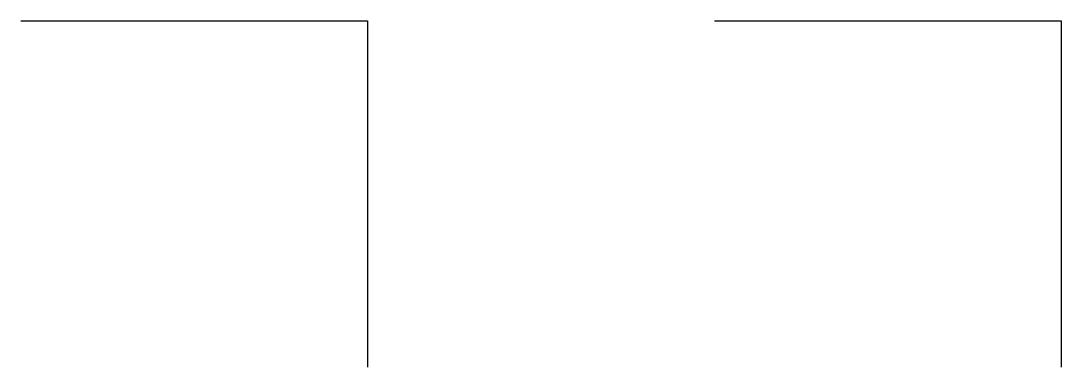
# Model space of a CAD drawing. Extents: x 10 to 40, y 10 to 20.
import ezdxf

# ---------------------------------------------------------------- set-up
doc = ezdxf.new("R2010")
doc.units = 0
doc.layers.get('0').update_dxf_attribs({"lineweight": 25, "true_color": 0xffffff})

msp = doc.modelspace()

# ---------------------------------------------------------------- linework, layer by layer
for p, q in [((10, 20), (20, 20)), ((20, 20), (20, 10)), ((30, 20), (40, 20)), ((40, 20), (40, 10))]:
    msp.add_line(p, q)

doc.saveas('drawing.dxf')
